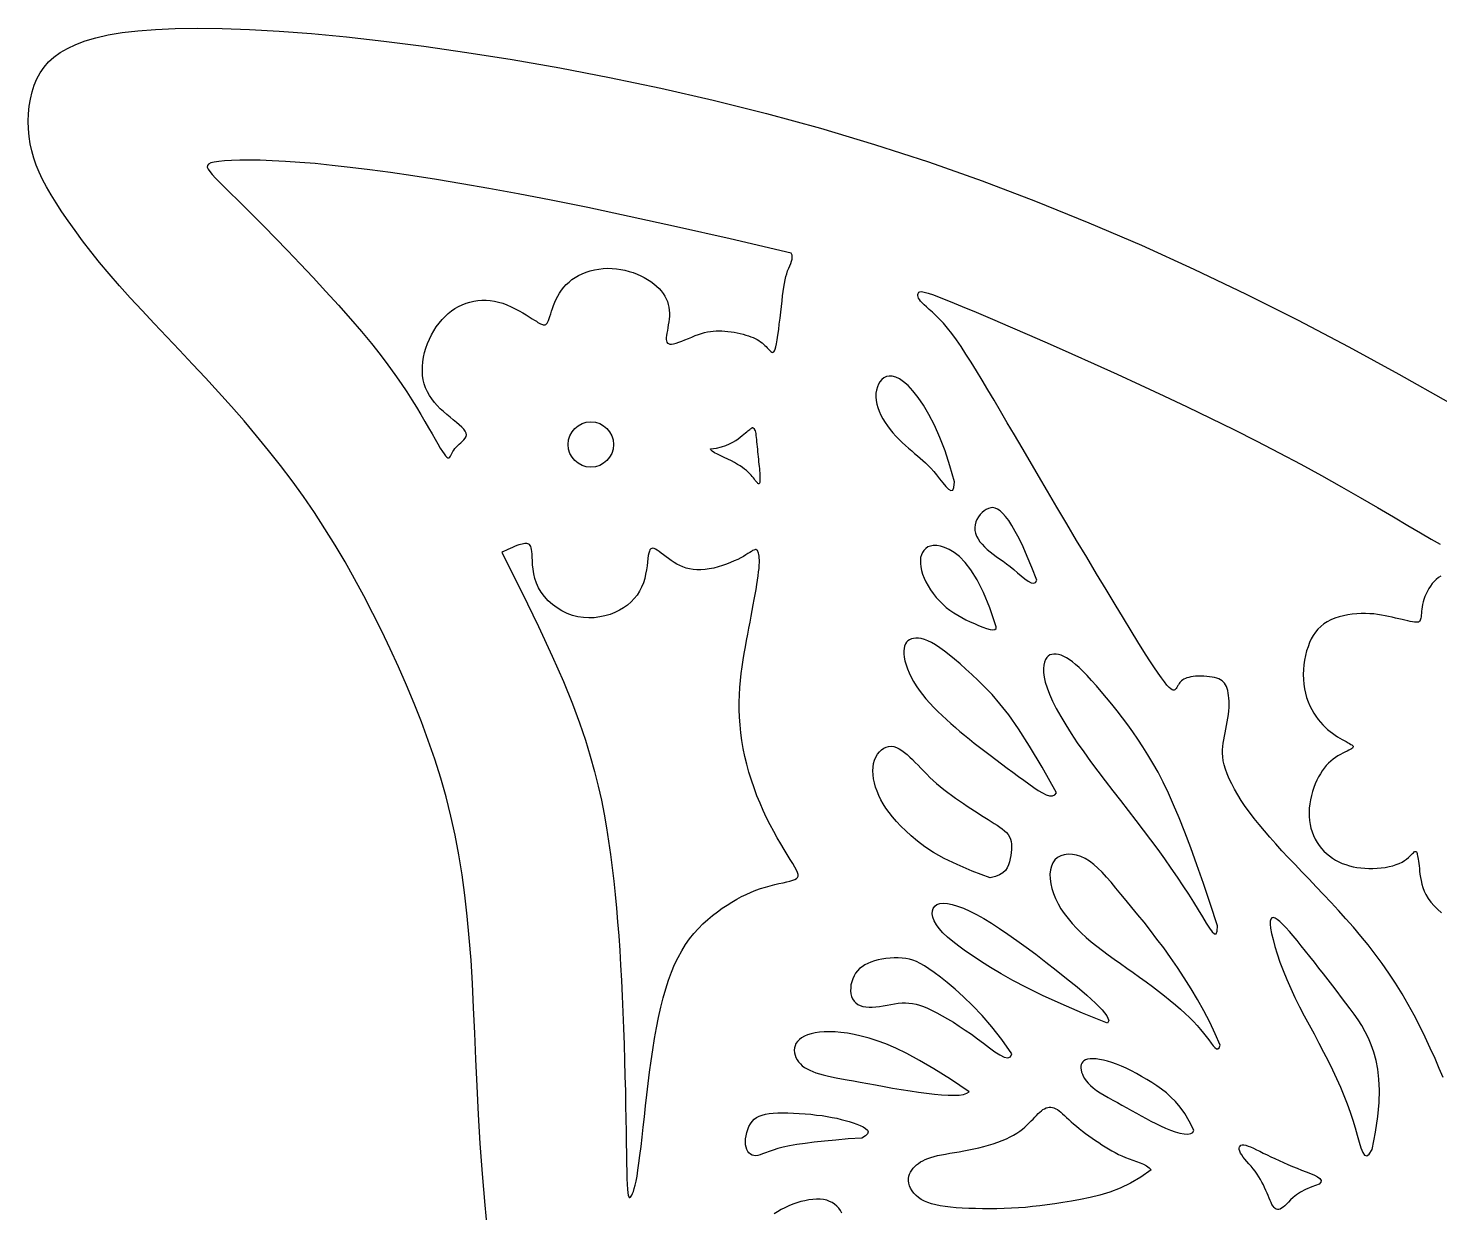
# Model space of a CAD drawing. Header units: millimetres. Extents: x 71 to 193, y 124 to 161.
# Drawn here: x 140.1 to 153.49, y 149.05 to 160.29 of the extents above; entities that cross this region are included whole.
import ezdxf

# ---------------------------------------------------------------- set-up
doc = ezdxf.new("R2010")
doc.units = ezdxf.units.MM

msp = doc.modelspace()

# ---------------------------------------------------------------- linework, layer by layer
at = {"color": 1}
for points in [[(144.466, 148.817), (144.436, 149.121), (144.411, 149.418), (144.39, 149.705), (144.374, 149.982), (144.36, 150.249), (144.349, 150.506), (144.338, 150.754), (144.328, 150.993), (144.316, 151.223), (144.303, 151.445), (144.287, 151.658), (144.268, 151.864), (144.245, 152.063), (144.219, 152.256), (144.188, 152.445), (144.153, 152.63), (144.112, 152.813), (144.067, 152.994), (144.016, 153.173), (143.96, 153.352), (143.898, 153.53), (143.833, 153.707), (143.764, 153.882), (143.691, 154.056), (143.615, 154.229), (143.537, 154.399), (143.456, 154.568), (143.373, 154.736), (143.287, 154.901), (143.199, 155.064), (143.108, 155.225), (143.014, 155.383), (142.917, 155.539), (142.817, 155.693), (142.713, 155.844), (142.606, 155.992), (142.496, 156.138), (142.383, 156.281), (142.267, 156.422), (142.15, 156.562), (142.03, 156.699), (141.908, 156.835), (141.785, 156.97), (141.661, 157.102), (141.538, 157.233), (141.416, 157.361), (141.297, 157.486), (141.182, 157.609), (141.071, 157.729), (140.967, 157.845), (140.87, 157.957), (140.779, 158.066), (140.695, 158.171), (140.618, 158.271), (140.547, 158.368), (140.482, 158.46), (140.422, 158.547), (140.368, 158.63), (140.32, 158.708), (140.277, 158.782), (140.239, 158.853), (140.206, 158.922), (140.178, 158.99), (140.154, 159.056), (140.135, 159.124), (140.12, 159.192), (140.11, 159.262), (140.104, 159.333), (140.102, 159.405), (140.105, 159.476), (140.112, 159.547), (140.123, 159.616), (140.139, 159.683), (140.16, 159.747), (140.185, 159.808), (140.215, 159.865), (140.252, 159.918), (140.295, 159.968), (140.346, 160.014), (140.406, 160.057), (140.474, 160.097), (140.553, 160.134), (140.642, 160.167), (140.744, 160.198), (140.86, 160.224), (140.992, 160.246), (141.141, 160.264), (141.309, 160.277), (141.497, 160.285), (141.708, 160.288), (141.942, 160.285), (142.2, 160.276), (142.483, 160.26), (142.789, 160.237), (143.121, 160.205), (143.477, 160.166), (143.857, 160.117), (144.263, 160.058), (144.694, 159.99), (145.146, 159.911), (145.617, 159.82), (146.103, 159.718), (146.601, 159.604), (147.107, 159.478), (147.618, 159.339), (148.131, 159.186), (148.642, 159.019), (149.152, 158.839), (149.659, 158.647), (150.163, 158.443), (150.664, 158.228), (151.162, 158.001), (151.656, 157.765), (152.145, 157.52), (152.63, 157.266), (153.107, 157.006), (153.576, 156.74)], [(147.342, 158.154), (146.762, 158.289), (146.253, 158.405), (145.804, 158.503), (145.41, 158.587), (145.062, 158.658), (144.752, 158.717), (144.472, 158.768), (144.216, 158.813), (143.976, 158.852), (143.75, 158.887), (143.539, 158.918), (143.342, 158.945), (143.157, 158.968), (142.985, 158.987), (142.826, 159.003), (142.678, 159.015), (142.542, 159.024), (142.417, 159.031), (142.304, 159.035), (142.201, 159.036), (142.111, 159.036), (142.032, 159.033), (141.965, 159.029), (141.91, 159.024), (141.867, 159.018), (141.835, 159.01), (141.813, 158.999), (141.802, 158.987), (141.8, 158.971), (141.808, 158.951), (141.824, 158.928), (141.848, 158.899), (141.879, 158.866), (141.918, 158.826), (141.965, 158.779), (142.021, 158.724), (142.087, 158.66), (142.161, 158.587), (142.246, 158.502), (142.342, 158.406), (142.448, 158.297), (142.563, 158.179), (142.682, 158.053), (142.805, 157.923), (142.927, 157.79), (143.046, 157.659), (143.159, 157.531), (143.264, 157.409), (143.358, 157.296), (143.441, 157.191), (143.515, 157.093), (143.581, 157.003), (143.64, 156.918), (143.693, 156.838), (143.741, 156.763), (143.785, 156.691), (143.826, 156.622), (143.865, 156.557), (143.9, 156.497), (143.933, 156.44), (143.962, 156.389), (143.989, 156.344), (144.012, 156.305), (144.032, 156.273), (144.049, 156.249), (144.062, 156.231), (144.074, 156.219), (144.083, 156.213), (144.09, 156.211), (144.097, 156.213), (144.102, 156.218), (144.107, 156.226), (144.113, 156.235), (144.119, 156.246), (144.125, 156.258), (144.132, 156.271), (144.141, 156.284), (144.151, 156.299), (144.162, 156.313), (144.175, 156.327), (144.19, 156.341), (144.206, 156.355), (144.222, 156.369), (144.236, 156.383), (144.248, 156.398), (144.256, 156.413), (144.26, 156.429), (144.258, 156.446), (144.249, 156.464), (144.235, 156.483), (144.215, 156.504), (144.191, 156.526), (144.164, 156.548), (144.135, 156.572), (144.104, 156.597), (144.073, 156.623), (144.042, 156.65), (144.012, 156.678), (143.983, 156.707), (143.956, 156.738), (143.931, 156.77), (143.909, 156.803), (143.889, 156.838), (143.872, 156.875), (143.86, 156.913), (143.85, 156.953), (143.844, 156.994), (143.842, 157.036), (143.843, 157.079), (143.846, 157.123), (143.853, 157.166), (143.863, 157.21), (143.876, 157.253), (143.891, 157.296), (143.908, 157.338), (143.928, 157.378), (143.95, 157.417), (143.974, 157.455), (144, 157.49), (144.028, 157.523), (144.057, 157.553), (144.087, 157.581), (144.118, 157.606), (144.151, 157.628), (144.185, 157.648), (144.22, 157.665), (144.256, 157.679), (144.293, 157.69), (144.33, 157.699), (144.368, 157.705), (144.407, 157.708), (144.446, 157.708), (144.485, 157.705), (144.525, 157.699), (144.565, 157.69), (144.604, 157.678), (144.644, 157.663), (144.684, 157.646), (144.722, 157.627), (144.759, 157.607), (144.794, 157.587), (144.826, 157.567), (144.856, 157.549), (144.882, 157.532), (144.904, 157.518), (144.923, 157.507), (144.938, 157.497), (144.951, 157.49), (144.962, 157.484), (144.972, 157.48), (144.98, 157.477), (144.987, 157.474), (144.994, 157.473), (145.001, 157.473), (145.007, 157.474), (145.013, 157.477), (145.02, 157.482), (145.026, 157.49), (145.032, 157.501), (145.039, 157.515), (145.045, 157.533), (145.052, 157.554), (145.06, 157.577), (145.068, 157.603), (145.077, 157.63), (145.087, 157.658), (145.099, 157.688), (145.112, 157.717), (145.127, 157.746), (145.144, 157.775), (145.163, 157.803), (145.184, 157.83), (145.207, 157.856), (145.233, 157.88), (145.261, 157.903), (145.291, 157.924), (145.324, 157.943), (145.359, 157.959), (145.397, 157.974), (145.435, 157.986), (145.476, 157.996), (145.517, 158.003), (145.558, 158.008), (145.6, 158.01), (145.641, 158.009), (145.683, 158.006), (145.724, 158), (145.764, 157.992), (145.803, 157.981), (145.841, 157.969), (145.878, 157.955), (145.913, 157.939), (145.947, 157.922), (145.979, 157.904), (146.009, 157.884), (146.038, 157.863), (146.063, 157.841), (146.087, 157.818), (146.108, 157.795), (146.127, 157.77), (146.142, 157.745), (146.155, 157.72), (146.166, 157.694), (146.174, 157.667), (146.18, 157.64), (146.183, 157.613), (146.185, 157.585), (146.185, 157.557), (146.183, 157.529), (146.179, 157.501), (146.175, 157.473), (146.17, 157.446), (146.166, 157.42), (146.162, 157.396), (146.158, 157.374), (146.156, 157.354), (146.156, 157.336), (146.158, 157.322), (146.162, 157.31), (146.168, 157.301), (146.178, 157.295), (146.19, 157.291), (146.206, 157.291), (146.225, 157.294), (146.248, 157.301), (146.274, 157.309), (146.303, 157.32), (146.333, 157.332), (146.365, 157.345), (146.397, 157.358), (146.429, 157.371), (146.46, 157.382), (146.49, 157.392), (146.519, 157.4), (146.547, 157.406), (146.574, 157.411), (146.601, 157.414), (146.628, 157.416), (146.655, 157.417), (146.683, 157.417), (146.712, 157.415), (146.741, 157.412), (146.77, 157.408), (146.8, 157.403), (146.829, 157.398), (146.857, 157.392), (146.884, 157.385), (146.91, 157.377), (146.935, 157.37), (146.958, 157.361), (146.979, 157.352), (146.999, 157.343), (147.018, 157.334), (147.035, 157.324), (147.051, 157.313), (147.065, 157.302), (147.079, 157.291), (147.091, 157.279), (147.103, 157.268), (147.113, 157.257), (147.123, 157.246), (147.132, 157.237), (147.141, 157.228), (147.149, 157.221), (147.156, 157.215), (147.163, 157.212), (147.17, 157.213), (147.176, 157.217), (147.183, 157.227), (147.189, 157.242), (147.195, 157.264), (147.202, 157.294), (147.208, 157.332), (147.215, 157.377), (147.222, 157.428), (147.228, 157.481), (147.235, 157.537), (147.241, 157.593), (147.248, 157.648), (147.254, 157.7), (147.259, 157.748), (147.265, 157.791), (147.271, 157.831), (147.277, 157.867), (147.283, 157.9), (147.29, 157.931), (147.298, 157.959), (147.307, 157.986), (147.317, 158.01), (147.327, 158.034), (147.336, 158.056), (147.344, 158.077), (147.349, 158.097), (147.351, 158.117), (147.349, 158.136), (147.342, 158.154)], [(153.526, 150.331), (153.489, 150.419), (153.449, 150.513), (153.404, 150.612), (153.356, 150.714), (153.305, 150.818), (153.251, 150.922), (153.195, 151.026), (153.136, 151.127), (153.074, 151.226), (153.011, 151.321), (152.946, 151.413), (152.88, 151.503), (152.813, 151.59), (152.744, 151.674), (152.674, 151.757), (152.604, 151.837), (152.534, 151.916), (152.463, 151.992), (152.392, 152.067), (152.322, 152.141), (152.254, 152.213), (152.186, 152.283), (152.121, 152.352), (152.057, 152.419), (151.996, 152.484), (151.938, 152.548), (151.882, 152.611), (151.83, 152.672), (151.78, 152.732), (151.733, 152.791), (151.689, 152.849), (151.649, 152.905), (151.611, 152.961), (151.577, 153.015), (151.547, 153.068), (151.52, 153.118), (151.496, 153.167), (151.476, 153.214), (151.46, 153.258), (151.448, 153.299), (151.44, 153.338), (151.435, 153.374), (151.433, 153.409), (151.433, 153.442), (151.436, 153.474), (151.44, 153.505), (151.445, 153.537), (151.452, 153.57), (151.458, 153.603), (151.465, 153.638), (151.471, 153.672), (151.478, 153.707), (151.483, 153.742), (151.488, 153.776), (151.492, 153.81), (151.495, 153.842), (151.496, 153.873), (151.496, 153.902), (151.494, 153.93), (151.491, 153.956), (151.487, 153.98), (151.482, 154.003), (151.476, 154.023), (151.469, 154.042), (151.461, 154.058), (151.451, 154.073), (151.44, 154.085), (151.428, 154.096), (151.414, 154.106), (151.397, 154.114), (151.379, 154.121), (151.358, 154.126), (151.335, 154.131), (151.31, 154.135), (151.284, 154.137), (151.256, 154.139), (151.229, 154.14), (151.202, 154.14), (151.177, 154.139), (151.153, 154.137), (151.132, 154.133), (151.113, 154.129), (151.095, 154.125), (151.08, 154.119), (151.067, 154.112), (151.055, 154.105), (151.045, 154.097), (151.036, 154.088), (151.028, 154.079), (151.021, 154.069), (151.015, 154.059), (151.009, 154.05), (151.004, 154.04), (150.998, 154.031), (150.993, 154.023), (150.988, 154.016), (150.981, 154.01), (150.974, 154.007), (150.966, 154.007), (150.955, 154.01), (150.942, 154.019), (150.926, 154.034), (150.906, 154.055), (150.882, 154.085), (150.854, 154.123), (150.821, 154.17), (150.782, 154.228), (150.738, 154.296), (150.687, 154.375), (150.63, 154.467), (150.566, 154.571), (150.494, 154.689), (150.414, 154.82), (150.329, 154.962), (150.238, 155.112), (150.145, 155.268), (150.049, 155.428), (149.955, 155.587), (149.861, 155.744), (149.772, 155.896), (149.687, 156.04), (149.607, 156.177), (149.531, 156.307), (149.459, 156.429), (149.391, 156.545), (149.327, 156.654), (149.266, 156.758), (149.207, 156.857), (149.152, 156.949), (149.099, 157.037), (149.048, 157.119), (148.999, 157.196), (148.953, 157.267), (148.908, 157.331), (148.865, 157.39), (148.825, 157.442), (148.785, 157.488), (148.748, 157.528), (148.713, 157.563), (148.681, 157.594), (148.651, 157.62), (148.625, 157.643), (148.602, 157.663), (148.583, 157.682), (148.568, 157.698), (148.557, 157.714), (148.55, 157.728), (148.545, 157.74), (148.543, 157.752), (148.543, 157.762), (148.545, 157.77), (148.549, 157.778), (148.553, 157.784), (148.562, 157.788), (148.577, 157.789), (148.602, 157.785), (148.639, 157.774), (148.69, 157.757), (148.76, 157.731), (148.85, 157.695), (148.963, 157.649), (149.097, 157.594), (149.25, 157.529), (149.419, 157.456), (149.603, 157.376), (149.798, 157.291), (150.003, 157.2), (150.215, 157.105), (150.432, 157.006), (150.652, 156.905), (150.875, 156.801), (151.098, 156.695), (151.32, 156.588), (151.54, 156.48), (151.757, 156.37), (151.969, 156.26), (152.175, 156.151), (152.372, 156.043), (152.561, 155.937), (152.738, 155.836), (152.904, 155.74), (153.055, 155.652), (153.192, 155.571), (153.311, 155.501), (153.413, 155.441), (153.498, 155.391)], [(148.889, 155.983), (148.847, 156.137), (148.801, 156.278), (148.752, 156.406), (148.7, 156.521), (148.647, 156.622), (148.595, 156.71), (148.544, 156.785), (148.495, 156.847), (148.449, 156.897), (148.407, 156.934), (148.368, 156.961), (148.332, 156.978), (148.3, 156.987), (148.27, 156.988), (148.244, 156.982), (148.221, 156.97), (148.2, 156.954), (148.183, 156.934), (148.169, 156.911), (148.158, 156.884), (148.15, 156.855), (148.145, 156.824), (148.144, 156.791), (148.147, 156.757), (148.153, 156.722), (148.163, 156.688), (148.175, 156.653), (148.191, 156.618), (148.21, 156.583), (148.231, 156.548), (148.254, 156.514), (148.279, 156.481), (148.306, 156.449), (148.335, 156.418), (148.364, 156.387), (148.394, 156.358), (148.425, 156.33), (148.455, 156.304), (148.484, 156.278), (148.512, 156.254), (148.539, 156.232), (148.565, 156.21), (148.591, 156.187), (148.616, 156.165), (148.641, 156.14), (148.666, 156.113), (148.693, 156.083), (148.72, 156.049), (148.749, 156.012), (148.779, 155.974), (148.807, 155.94), (148.833, 155.914), (148.856, 155.902), (148.874, 155.906), (148.885, 155.931), (148.889, 155.983)], [(146.575, 156.298), (146.631, 156.305), (146.68, 156.315), (146.722, 156.329), (146.757, 156.344), (146.788, 156.36), (146.814, 156.377), (146.837, 156.393), (146.857, 156.409), (146.875, 156.424), (146.892, 156.437), (146.906, 156.448), (146.919, 156.459), (146.93, 156.468), (146.94, 156.475), (146.948, 156.482), (146.955, 156.487), (146.96, 156.491), (146.964, 156.494), (146.967, 156.496), (146.969, 156.497), (146.971, 156.498), (146.972, 156.498), (146.974, 156.498), (146.976, 156.497), (146.978, 156.496), (146.981, 156.495), (146.984, 156.492), (146.988, 156.489), (146.991, 156.484), (146.994, 156.477), (146.998, 156.468), (147.001, 156.456), (147.004, 156.442), (147.006, 156.425), (147.009, 156.406), (147.011, 156.386), (147.013, 156.364), (147.016, 156.341), (147.018, 156.317), (147.02, 156.293), (147.022, 156.269), (147.025, 156.245), (147.028, 156.221), (147.03, 156.198), (147.032, 156.175), (147.035, 156.152), (147.037, 156.131), (147.039, 156.11), (147.04, 156.089), (147.042, 156.07), (147.043, 156.052), (147.043, 156.036), (147.044, 156.021), (147.044, 156.007), (147.043, 155.995), (147.043, 155.985), (147.042, 155.977), (147.04, 155.971), (147.038, 155.966), (147.036, 155.964), (147.033, 155.964), (147.029, 155.965), (147.025, 155.968), (147.02, 155.973), (147.014, 155.98), (147.008, 155.988), (147, 155.998), (146.992, 156.009), (146.983, 156.021), (146.972, 156.034), (146.96, 156.047), (146.947, 156.061), (146.932, 156.075), (146.916, 156.09), (146.898, 156.105), (146.878, 156.12), (146.856, 156.135), (146.831, 156.15), (146.804, 156.166), (146.773, 156.182), (146.74, 156.198), (146.706, 156.214), (146.672, 156.23), (146.641, 156.245), (146.614, 156.26), (146.592, 156.274), (146.579, 156.287), (146.575, 156.298)], [(149.67, 155.051), (149.624, 155.17), (149.581, 155.275), (149.54, 155.366), (149.502, 155.445), (149.467, 155.513), (149.434, 155.569), (149.404, 155.616), (149.375, 155.655), (149.348, 155.685), (149.323, 155.708), (149.299, 155.724), (149.276, 155.734), (149.255, 155.739), (149.234, 155.738), (149.213, 155.732), (149.192, 155.722), (149.172, 155.709), (149.152, 155.692), (149.134, 155.673), (149.117, 155.651), (149.103, 155.628), (149.092, 155.603), (149.085, 155.577), (149.082, 155.55), (149.083, 155.523), (149.09, 155.496), (149.1, 155.469), (149.114, 155.442), (149.131, 155.416), (149.152, 155.391), (149.175, 155.366), (149.2, 155.342), (149.227, 155.319), (149.256, 155.297), (149.286, 155.275), (149.318, 155.253), (149.351, 155.23), (149.384, 155.206), (149.419, 155.18), (149.454, 155.152), (149.489, 155.122), (149.524, 155.092), (149.558, 155.064), (149.589, 155.042), (149.617, 155.027), (149.64, 155.021), (149.658, 155.029), (149.67, 155.051)], [(144.597, 155.314), (144.786, 154.936), (144.944, 154.61), (145.073, 154.33), (145.179, 154.088), (145.265, 153.879), (145.333, 153.696), (145.389, 153.532), (145.435, 153.381), (145.475, 153.237), (145.51, 153.097), (145.54, 152.962), (145.566, 152.83), (145.589, 152.701), (145.609, 152.574), (145.627, 152.448), (145.643, 152.322), (145.657, 152.196), (145.671, 152.068), (145.683, 151.939), (145.694, 151.808), (145.704, 151.675), (145.714, 151.538), (145.722, 151.398), (145.73, 151.253), (145.737, 151.104), (145.744, 150.952), (145.75, 150.799), (145.755, 150.645), (145.76, 150.494), (145.764, 150.346), (145.768, 150.203), (145.77, 150.067), (145.773, 149.939), (145.774, 149.82), (145.776, 149.71), (145.777, 149.61), (145.778, 149.52), (145.78, 149.441), (145.782, 149.373), (145.784, 149.317), (145.787, 149.272), (145.79, 149.239), (145.794, 149.215), (145.799, 149.201), (145.804, 149.193), (145.809, 149.192), (145.815, 149.197), (145.822, 149.205), (145.829, 149.217), (145.836, 149.232), (145.844, 149.252), (145.852, 149.278), (145.86, 149.31), (145.869, 149.349), (145.878, 149.397), (145.887, 149.453), (145.896, 149.519), (145.906, 149.593), (145.916, 149.676), (145.926, 149.765), (145.937, 149.86), (145.948, 149.959), (145.959, 150.062), (145.972, 150.167), (145.985, 150.274), (145.998, 150.382), (146.013, 150.489), (146.028, 150.596), (146.045, 150.701), (146.063, 150.803), (146.083, 150.902), (146.104, 150.998), (146.126, 151.088), (146.151, 151.174), (146.177, 151.255), (146.205, 151.332), (146.235, 151.404), (146.267, 151.471), (146.302, 151.535), (146.338, 151.594), (146.377, 151.649), (146.418, 151.7), (146.46, 151.747), (146.504, 151.791), (146.549, 151.831), (146.595, 151.869), (146.641, 151.905), (146.687, 151.938), (146.733, 151.968), (146.779, 151.997), (146.824, 152.024), (146.87, 152.048), (146.915, 152.07), (146.961, 152.091), (147.006, 152.109), (147.051, 152.125), (147.096, 152.139), (147.141, 152.151), (147.184, 152.162), (147.225, 152.172), (147.263, 152.18), (147.298, 152.188), (147.329, 152.196), (147.355, 152.203), (147.376, 152.211), (147.391, 152.22), (147.402, 152.23), (147.406, 152.242), (147.406, 152.258), (147.401, 152.277), (147.391, 152.3), (147.375, 152.329), (147.356, 152.363), (147.332, 152.402), (147.304, 152.447), (147.274, 152.496), (147.242, 152.549), (147.209, 152.606), (147.175, 152.666), (147.141, 152.73), (147.108, 152.796), (147.076, 152.864), (147.045, 152.934), (147.016, 153.006), (146.989, 153.08), (146.963, 153.154), (146.94, 153.229), (146.919, 153.304), (146.902, 153.379), (146.886, 153.455), (146.874, 153.529), (146.864, 153.604), (146.856, 153.678), (146.851, 153.75), (146.848, 153.823), (146.848, 153.893), (146.85, 153.963), (146.854, 154.032), (146.86, 154.099), (146.867, 154.165), (146.875, 154.23), (146.885, 154.294), (146.895, 154.356), (146.906, 154.418), (146.917, 154.479), (146.928, 154.538), (146.939, 154.596), (146.95, 154.653), (146.961, 154.709), (146.971, 154.763), (146.981, 154.816), (146.991, 154.867), (147, 154.916), (147.008, 154.964), (147.015, 155.009), (147.022, 155.052), (147.028, 155.092), (147.032, 155.129), (147.036, 155.162), (147.038, 155.193), (147.039, 155.219), (147.039, 155.242), (147.038, 155.262), (147.036, 155.279), (147.034, 155.294), (147.031, 155.306), (147.028, 155.316), (147.025, 155.324), (147.021, 155.331), (147.017, 155.336), (147.013, 155.34), (147.008, 155.342), (147.002, 155.342), (146.995, 155.34), (146.986, 155.337), (146.975, 155.331), (146.963, 155.323), (146.947, 155.314), (146.93, 155.303), (146.91, 155.29), (146.887, 155.277), (146.862, 155.263), (146.833, 155.248), (146.801, 155.233), (146.766, 155.218), (146.728, 155.203), (146.688, 155.19), (146.647, 155.177), (146.606, 155.166), (146.564, 155.158), (146.523, 155.151), (146.484, 155.148), (146.446, 155.148), (146.41, 155.151), (146.377, 155.157), (146.344, 155.165), (146.314, 155.176), (146.284, 155.189), (146.256, 155.203), (146.229, 155.219), (146.202, 155.237), (146.177, 155.255), (146.153, 155.273), (146.13, 155.29), (146.108, 155.307), (146.089, 155.322), (146.07, 155.335), (146.054, 155.345), (146.04, 155.351), (146.028, 155.354), (146.018, 155.353), (146.009, 155.349), (146.001, 155.34), (145.995, 155.326), (145.99, 155.308), (145.985, 155.284), (145.981, 155.256), (145.977, 155.223), (145.973, 155.187), (145.967, 155.148), (145.96, 155.108), (145.951, 155.066), (145.938, 155.025), (145.922, 154.985), (145.903, 154.947), (145.88, 154.91), (145.852, 154.876), (145.822, 154.844), (145.788, 154.815), (145.751, 154.789), (145.711, 154.765), (145.668, 154.744), (145.622, 154.726), (145.574, 154.712), (145.524, 154.702), (145.473, 154.695), (145.421, 154.693), (145.369, 154.696), (145.317, 154.704), (145.265, 154.717), (145.215, 154.736), (145.166, 154.76), (145.119, 154.788), (145.076, 154.82), (145.036, 154.856), (145, 154.895), (144.969, 154.936), (144.943, 154.978), (144.924, 155.022), (144.909, 155.067), (144.899, 155.111), (144.892, 155.154), (144.888, 155.195), (144.886, 155.233), (144.884, 155.268), (144.883, 155.298), (144.881, 155.323), (144.878, 155.343), (144.874, 155.359), (144.87, 155.372), (144.864, 155.381), (144.858, 155.388), (144.851, 155.393), (144.843, 155.396), (144.834, 155.398), (144.824, 155.399), (144.813, 155.398), (144.801, 155.397), (144.788, 155.394), (144.772, 155.39), (144.756, 155.385), (144.737, 155.379), (144.717, 155.371), (144.696, 155.362), (144.674, 155.352), (144.653, 155.343), (144.634, 155.334), (144.618, 155.326), (144.605, 155.319), (144.597, 155.314)], [(149.286, 154.609), (149.225, 154.788), (149.164, 154.935), (149.104, 155.054), (149.046, 155.148), (148.99, 155.22), (148.936, 155.274), (148.886, 155.313), (148.839, 155.341), (148.796, 155.361), (148.756, 155.374), (148.721, 155.38), (148.689, 155.38), (148.662, 155.375), (148.637, 155.366), (148.617, 155.352), (148.6, 155.334), (148.586, 155.314), (148.576, 155.291), (148.569, 155.265), (148.566, 155.238), (148.566, 155.208), (148.57, 155.176), (148.577, 155.142), (148.588, 155.107), (148.602, 155.071), (148.619, 155.034), (148.64, 154.997), (148.663, 154.96), (148.689, 154.923), (148.717, 154.888), (148.747, 154.854), (148.779, 154.822), (148.812, 154.793), (148.847, 154.766), (148.883, 154.741), (148.921, 154.718), (148.959, 154.696), (148.999, 154.676), (149.038, 154.657), (149.079, 154.639), (149.119, 154.621), (149.158, 154.606), (149.195, 154.593), (149.227, 154.584), (149.254, 154.58), (149.273, 154.582), (149.285, 154.591), (149.286, 154.609)], [(153.505, 155.09), (153.482, 155.075), (153.461, 155.058), (153.44, 155.039), (153.422, 155.018), (153.405, 154.995), (153.389, 154.971), (153.376, 154.946), (153.364, 154.921), (153.353, 154.895), (153.344, 154.869), (153.337, 154.844), (153.331, 154.82), (153.327, 154.797), (153.324, 154.776), (153.321, 154.756), (153.319, 154.737), (153.318, 154.72), (153.316, 154.704), (153.314, 154.691), (153.312, 154.68), (153.309, 154.671), (153.305, 154.663), (153.299, 154.658), (153.292, 154.654), (153.282, 154.652), (153.269, 154.652), (153.254, 154.653), (153.236, 154.656), (153.214, 154.66), (153.19, 154.665), (153.164, 154.671), (153.136, 154.677), (153.106, 154.684), (153.075, 154.691), (153.042, 154.699), (153.009, 154.706), (152.975, 154.713), (152.94, 154.72), (152.904, 154.725), (152.867, 154.73), (152.829, 154.733), (152.789, 154.735), (152.749, 154.735), (152.707, 154.733), (152.664, 154.729), (152.621, 154.722), (152.579, 154.714), (152.538, 154.703), (152.498, 154.69), (152.46, 154.674), (152.425, 154.656), (152.393, 154.636), (152.364, 154.612), (152.337, 154.587), (152.314, 154.558), (152.293, 154.527), (152.275, 154.494), (152.258, 154.458), (152.244, 154.42), (152.231, 154.38), (152.22, 154.337), (152.211, 154.293), (152.205, 154.248), (152.201, 154.202), (152.199, 154.156), (152.2, 154.11), (152.204, 154.065), (152.21, 154.021), (152.22, 153.979), (152.231, 153.938), (152.245, 153.898), (152.261, 153.86), (152.279, 153.824), (152.298, 153.79), (152.318, 153.759), (152.339, 153.73), (152.361, 153.703), (152.383, 153.678), (152.407, 153.655), (152.43, 153.634), (152.454, 153.615), (152.477, 153.598), (152.501, 153.581), (152.524, 153.566), (152.546, 153.553), (152.568, 153.54), (152.588, 153.529), (152.607, 153.519), (152.624, 153.509), (152.638, 153.501), (152.651, 153.493), (152.66, 153.487), (152.667, 153.481), (152.671, 153.475), (152.672, 153.469), (152.67, 153.464), (152.665, 153.458), (152.657, 153.452), (152.645, 153.445), (152.631, 153.438), (152.614, 153.429), (152.594, 153.42), (152.573, 153.409), (152.551, 153.397), (152.528, 153.384), (152.505, 153.369), (152.482, 153.352), (152.459, 153.334), (152.438, 153.314), (152.417, 153.292), (152.398, 153.268), (152.379, 153.242), (152.361, 153.214), (152.344, 153.184), (152.328, 153.152), (152.313, 153.118), (152.299, 153.083), (152.287, 153.046), (152.276, 153.007), (152.267, 152.968), (152.26, 152.929), (152.256, 152.889), (152.254, 152.849), (152.255, 152.81), (152.258, 152.772), (152.264, 152.734), (152.272, 152.697), (152.283, 152.662), (152.297, 152.627), (152.312, 152.595), (152.33, 152.563), (152.35, 152.534), (152.371, 152.506), (152.395, 152.48), (152.42, 152.456), (152.447, 152.434), (152.476, 152.414), (152.506, 152.395), (152.537, 152.379), (152.569, 152.364), (152.602, 152.352), (152.637, 152.341), (152.672, 152.332), (152.708, 152.325), (152.745, 152.32), (152.783, 152.317), (152.821, 152.315), (152.86, 152.315), (152.9, 152.317), (152.938, 152.321), (152.976, 152.326), (153.013, 152.333), (153.048, 152.342), (153.08, 152.352), (153.109, 152.363), (153.136, 152.376), (153.159, 152.39), (153.179, 152.405), (153.196, 152.419), (153.211, 152.432), (153.224, 152.445), (153.235, 152.456), (153.244, 152.465), (153.252, 152.472), (153.258, 152.475), (153.263, 152.477), (153.268, 152.476), (153.272, 152.472), (153.275, 152.467), (153.278, 152.458), (153.28, 152.448), (153.283, 152.435), (153.285, 152.42), (153.288, 152.403), (153.291, 152.384), (153.294, 152.363), (153.297, 152.34), (153.3, 152.315), (153.303, 152.289), (153.306, 152.261), (153.31, 152.231), (153.316, 152.2), (153.323, 152.168), (153.333, 152.135), (153.346, 152.101), (153.363, 152.067), (153.384, 152.032), (153.41, 151.997), (153.44, 151.962), (153.473, 151.928), (153.509, 151.895)], [(149.857, 153.033), (149.721, 153.276), (149.602, 153.477), (149.497, 153.641), (149.404, 153.773), (149.321, 153.879), (149.247, 153.965), (149.179, 154.036), (149.116, 154.098), (149.055, 154.155), (148.998, 154.208), (148.943, 154.257), (148.891, 154.302), (148.841, 154.342), (148.795, 154.378), (148.751, 154.409), (148.71, 154.436), (148.672, 154.458), (148.637, 154.475), (148.605, 154.487), (148.575, 154.496), (148.548, 154.5), (148.523, 154.501), (148.501, 154.499), (148.481, 154.494), (148.463, 154.486), (148.448, 154.476), (148.435, 154.462), (148.424, 154.446), (148.416, 154.426), (148.411, 154.404), (148.409, 154.379), (148.409, 154.351), (148.413, 154.319), (148.42, 154.285), (148.43, 154.249), (148.443, 154.211), (148.459, 154.171), (148.478, 154.131), (148.5, 154.089), (148.526, 154.048), (148.554, 154.006), (148.585, 153.965), (148.619, 153.924), (148.655, 153.884), (148.693, 153.844), (148.732, 153.805), (148.772, 153.766), (148.813, 153.728), (148.855, 153.69), (148.898, 153.653), (148.941, 153.616), (148.986, 153.58), (149.031, 153.543), (149.078, 153.505), (149.127, 153.468), (149.177, 153.429), (149.229, 153.389), (149.282, 153.349), (149.335, 153.308), (149.389, 153.268), (149.443, 153.228), (149.496, 153.189), (149.547, 153.152), (149.596, 153.117), (149.642, 153.085), (149.685, 153.056), (149.725, 153.032), (149.761, 153.015), (149.792, 153.005), (149.819, 153.004), (149.841, 153.013), (149.857, 153.033)], [(151.384, 151.772), (151.316, 151.982), (151.251, 152.174), (151.19, 152.351), (151.131, 152.512), (151.075, 152.66), (151.021, 152.795), (150.969, 152.918), (150.919, 153.031), (150.869, 153.133), (150.821, 153.228), (150.773, 153.314), (150.725, 153.395), (150.678, 153.47), (150.63, 153.542), (150.582, 153.611), (150.533, 153.678), (150.483, 153.745), (150.432, 153.81), (150.382, 153.874), (150.332, 153.936), (150.283, 153.994), (150.236, 154.049), (150.19, 154.1), (150.148, 154.146), (150.109, 154.186), (150.073, 154.221), (150.039, 154.251), (150.008, 154.276), (149.979, 154.297), (149.952, 154.314), (149.926, 154.328), (149.901, 154.338), (149.878, 154.345), (149.855, 154.349), (149.834, 154.35), (149.814, 154.347), (149.796, 154.341), (149.78, 154.33), (149.766, 154.316), (149.754, 154.297), (149.744, 154.274), (149.737, 154.246), (149.734, 154.213), (149.735, 154.175), (149.74, 154.131), (149.751, 154.083), (149.768, 154.029), (149.791, 153.969), (149.82, 153.904), (149.856, 153.833), (149.898, 153.758), (149.946, 153.678), (149.998, 153.595), (150.055, 153.509), (150.116, 153.421), (150.181, 153.331), (150.249, 153.239), (150.319, 153.147), (150.391, 153.053), (150.464, 152.96), (150.537, 152.866), (150.609, 152.772), (150.681, 152.68), (150.75, 152.587), (150.818, 152.496), (150.882, 152.407), (150.944, 152.319), (151.002, 152.234), (151.057, 152.151), (151.109, 152.072), (151.157, 151.996), (151.201, 151.924), (151.242, 151.856), (151.277, 151.797), (151.309, 151.748), (151.335, 151.713), (151.356, 151.694), (151.371, 151.696), (151.381, 151.721), (151.384, 151.772)], [(149.227, 152.226), (149.057, 152.29), (148.914, 152.352), (148.793, 152.411), (148.692, 152.468), (148.608, 152.522), (148.538, 152.574), (148.479, 152.624), (148.427, 152.672), (148.381, 152.718), (148.34, 152.762), (148.302, 152.805), (148.269, 152.847), (148.24, 152.888), (148.214, 152.928), (148.191, 152.968), (148.172, 153.008), (148.155, 153.049), (148.141, 153.088), (148.13, 153.128), (148.122, 153.167), (148.117, 153.205), (148.116, 153.242), (148.118, 153.277), (148.123, 153.311), (148.132, 153.343), (148.145, 153.372), (148.16, 153.399), (148.177, 153.422), (148.197, 153.441), (148.219, 153.457), (148.241, 153.468), (148.265, 153.474), (148.289, 153.475), (148.314, 153.472), (148.339, 153.463), (148.365, 153.451), (148.39, 153.436), (148.416, 153.417), (148.442, 153.396), (148.467, 153.373), (148.493, 153.348), (148.518, 153.322), (148.544, 153.295), (148.57, 153.267), (148.598, 153.238), (148.626, 153.209), (148.656, 153.179), (148.687, 153.15), (148.72, 153.121), (148.754, 153.093), (148.79, 153.065), (148.826, 153.037), (148.863, 153.01), (148.9, 152.984), (148.938, 152.958), (148.974, 152.933), (149.01, 152.908), (149.046, 152.885), (149.08, 152.862), (149.114, 152.84), (149.146, 152.819), (149.178, 152.798), (149.209, 152.779), (149.239, 152.76), (149.267, 152.742), (149.294, 152.725), (149.32, 152.708), (149.343, 152.691), (149.365, 152.674), (149.383, 152.656), (149.399, 152.637), (149.412, 152.616), (149.421, 152.595), (149.427, 152.571), (149.43, 152.546), (149.431, 152.521), (149.43, 152.494), (149.427, 152.466), (149.423, 152.438), (149.417, 152.409), (149.411, 152.38), (149.402, 152.351), (149.39, 152.323), (149.373, 152.297), (149.35, 152.274), (149.318, 152.254), (149.278, 152.238), (149.227, 152.226)], [(151.409, 150.638), (151.363, 150.747), (151.311, 150.856), (151.255, 150.964), (151.196, 151.071), (151.134, 151.175), (151.07, 151.277), (151.005, 151.376), (150.94, 151.47), (150.875, 151.561), (150.811, 151.646), (150.749, 151.728), (150.688, 151.805), (150.63, 151.877), (150.573, 151.946), (150.519, 152.011), (150.468, 152.073), (150.42, 152.13), (150.375, 152.184), (150.332, 152.234), (150.291, 152.279), (150.251, 152.319), (150.211, 152.354), (150.172, 152.385), (150.131, 152.409), (150.09, 152.428), (150.049, 152.441), (150.008, 152.448), (149.969, 152.45), (149.932, 152.445), (149.898, 152.435), (149.868, 152.419), (149.843, 152.398), (149.823, 152.37), (149.809, 152.338), (149.8, 152.301), (149.796, 152.26), (149.797, 152.217), (149.803, 152.171), (149.814, 152.124), (149.829, 152.077), (149.849, 152.029), (149.873, 151.981), (149.9, 151.934), (149.932, 151.887), (149.967, 151.84), (150.005, 151.794), (150.046, 151.749), (150.091, 151.705), (150.138, 151.662), (150.187, 151.62), (150.239, 151.579), (150.293, 151.537), (150.349, 151.496), (150.406, 151.455), (150.465, 151.413), (150.524, 151.371), (150.585, 151.328), (150.646, 151.284), (150.707, 151.24), (150.767, 151.195), (150.825, 151.151), (150.882, 151.107), (150.936, 151.063), (150.987, 151.021), (151.035, 150.979), (151.079, 150.939), (151.119, 150.9), (151.157, 150.862), (151.192, 150.825), (151.223, 150.789), (151.252, 150.754), (151.278, 150.72), (151.302, 150.688), (151.324, 150.659), (151.343, 150.634), (151.36, 150.616), (151.375, 150.605), (151.388, 150.604), (151.4, 150.615), (151.409, 150.638)], [(150.34, 150.848), (150.105, 150.943), (149.901, 151.031), (149.726, 151.111), (149.574, 151.185), (149.444, 151.253), (149.332, 151.316), (149.233, 151.375), (149.146, 151.43), (149.066, 151.482), (148.994, 151.531), (148.93, 151.578), (148.873, 151.623), (148.823, 151.665), (148.78, 151.706), (148.745, 151.745), (148.718, 151.782), (148.698, 151.818), (148.685, 151.852), (148.679, 151.884), (148.68, 151.913), (148.688, 151.937), (148.702, 151.958), (148.723, 151.973), (148.751, 151.982), (148.784, 151.986), (148.823, 151.983), (148.868, 151.974), (148.918, 151.959), (148.974, 151.938), (149.034, 151.911), (149.098, 151.878), (149.167, 151.84), (149.24, 151.796), (149.317, 151.747), (149.397, 151.692), (149.481, 151.633), (149.569, 151.569), (149.661, 151.501), (149.756, 151.428), (149.854, 151.352), (149.954, 151.272), (150.053, 151.191), (150.146, 151.113), (150.227, 151.039), (150.292, 150.973), (150.335, 150.917), (150.353, 150.874), (150.34, 150.848)], [(152.851, 149.649), (152.884, 149.815), (152.906, 149.963), (152.918, 150.095), (152.921, 150.212), (152.917, 150.317), (152.906, 150.41), (152.889, 150.495), (152.868, 150.571), (152.844, 150.641), (152.817, 150.706), (152.787, 150.767), (152.754, 150.824), (152.719, 150.879), (152.682, 150.932), (152.644, 150.985), (152.604, 151.038), (152.563, 151.092), (152.521, 151.147), (152.478, 151.203), (152.434, 151.259), (152.391, 151.315), (152.347, 151.37), (152.304, 151.425), (152.262, 151.479), (152.22, 151.532), (152.179, 151.583), (152.14, 151.632), (152.103, 151.677), (152.067, 151.718), (152.034, 151.755), (152.003, 151.787), (151.976, 151.813), (151.951, 151.832), (151.931, 151.844), (151.913, 151.849), (151.9, 151.847), (151.891, 151.836), (151.886, 151.816), (151.885, 151.787), (151.889, 151.748), (151.898, 151.699), (151.912, 151.641), (151.93, 151.576), (151.952, 151.504), (151.978, 151.427), (152.009, 151.346), (152.042, 151.262), (152.08, 151.177), (152.12, 151.09), (152.163, 151.004), (152.208, 150.917), (152.254, 150.831), (152.301, 150.745), (152.347, 150.659), (152.392, 150.573), (152.435, 150.489), (152.476, 150.405), (152.515, 150.322), (152.551, 150.24), (152.584, 150.16), (152.615, 150.081), (152.643, 150.003), (152.668, 149.928), (152.691, 149.855), (152.71, 149.784), (152.728, 149.72), (152.746, 149.664), (152.763, 149.621), (152.781, 149.595), (152.801, 149.589), (152.824, 149.606), (152.851, 149.649)], [(149.435, 150.557), (149.34, 150.692), (149.245, 150.813), (149.152, 150.921), (149.062, 151.016), (148.976, 151.099), (148.896, 151.171), (148.822, 151.232), (148.756, 151.285), (148.698, 151.328), (148.648, 151.364), (148.604, 151.392), (148.565, 151.415), (148.529, 151.432), (148.496, 151.445), (148.463, 151.454), (148.429, 151.46), (148.393, 151.464), (148.356, 151.466), (148.317, 151.466), (148.279, 151.464), (148.24, 151.461), (148.202, 151.455), (148.165, 151.448), (148.13, 151.439), (148.097, 151.428), (148.067, 151.415), (148.039, 151.4), (148.013, 151.383), (147.99, 151.365), (147.97, 151.344), (147.952, 151.321), (147.937, 151.296), (147.925, 151.269), (147.915, 151.241), (147.908, 151.211), (147.905, 151.182), (147.904, 151.153), (147.907, 151.126), (147.914, 151.1), (147.923, 151.077), (147.937, 151.057), (147.953, 151.04), (147.973, 151.026), (147.996, 151.015), (148.021, 151.007), (148.049, 151.002), (148.079, 150.999), (148.11, 151), (148.144, 151.002), (148.178, 151.007), (148.214, 151.013), (148.25, 151.019), (148.286, 151.026), (148.322, 151.032), (148.357, 151.037), (148.392, 151.04), (148.426, 151.041), (148.458, 151.039), (148.491, 151.035), (148.525, 151.028), (148.559, 151.018), (148.596, 151.005), (148.635, 150.989), (148.677, 150.969), (148.723, 150.945), (148.773, 150.918), (148.825, 150.889), (148.879, 150.856), (148.935, 150.82), (148.992, 150.782), (149.05, 150.742), (149.108, 150.7), (149.165, 150.657), (149.221, 150.615), (149.273, 150.577), (149.321, 150.546), (149.362, 150.526), (149.396, 150.519), (149.421, 150.528), (149.435, 150.557)], [(149.029, 150.197), (148.851, 150.316), (148.694, 150.415), (148.557, 150.495), (148.438, 150.56), (148.333, 150.611), (148.239, 150.65), (148.156, 150.681), (148.079, 150.705), (148.006, 150.725), (147.938, 150.74), (147.874, 150.752), (147.813, 150.76), (147.757, 150.765), (147.704, 150.766), (147.655, 150.765), (147.61, 150.761), (147.568, 150.755), (147.531, 150.747), (147.497, 150.736), (147.466, 150.723), (147.44, 150.709), (147.418, 150.693), (147.4, 150.675), (147.386, 150.655), (147.377, 150.634), (147.371, 150.613), (147.37, 150.59), (147.372, 150.567), (147.377, 150.544), (147.386, 150.522), (147.397, 150.5), (147.411, 150.48), (147.428, 150.461), (147.446, 150.444), (147.467, 150.428), (147.491, 150.414), (147.517, 150.401), (147.545, 150.388), (147.575, 150.377), (147.608, 150.366), (147.643, 150.357), (147.681, 150.347), (147.723, 150.338), (147.768, 150.329), (147.817, 150.32), (147.871, 150.31), (147.931, 150.299), (147.996, 150.287), (148.067, 150.275), (148.142, 150.261), (148.222, 150.247), (148.303, 150.232), (148.385, 150.218), (148.468, 150.205), (148.548, 150.193), (148.625, 150.182), (148.699, 150.174), (148.767, 150.167), (148.83, 150.163), (148.886, 150.163), (148.934, 150.165), (148.975, 150.172), (149.007, 150.182), (149.029, 150.197)], [(151.16, 149.831), (151.117, 149.917), (151.074, 149.989), (151.031, 150.05), (150.988, 150.103), (150.944, 150.147), (150.9, 150.186), (150.855, 150.22), (150.809, 150.252), (150.762, 150.284), (150.714, 150.314), (150.665, 150.343), (150.616, 150.371), (150.568, 150.396), (150.52, 150.42), (150.473, 150.441), (150.427, 150.46), (150.384, 150.475), (150.342, 150.488), (150.303, 150.497), (150.266, 150.504), (150.233, 150.508), (150.203, 150.51), (150.176, 150.509), (150.153, 150.505), (150.134, 150.499), (150.118, 150.491), (150.106, 150.48), (150.098, 150.468), (150.093, 150.454), (150.09, 150.439), (150.09, 150.422), (150.092, 150.404), (150.096, 150.384), (150.103, 150.364), (150.112, 150.344), (150.124, 150.322), (150.139, 150.3), (150.158, 150.278), (150.18, 150.256), (150.207, 150.233), (150.237, 150.21), (150.271, 150.187), (150.309, 150.165), (150.349, 150.141), (150.391, 150.118), (150.435, 150.094), (150.479, 150.07), (150.525, 150.045), (150.57, 150.02), (150.616, 149.994), (150.661, 149.968), (150.707, 149.943), (150.753, 149.919), (150.799, 149.895), (150.845, 149.872), (150.892, 149.852), (150.939, 149.833), (150.985, 149.817), (151.029, 149.805), (151.069, 149.797), (151.103, 149.795), (151.131, 149.8), (151.15, 149.811), (151.16, 149.831)], [(148.011, 149.758), (147.882, 149.749), (147.764, 149.739), (147.657, 149.729), (147.56, 149.719), (147.473, 149.707), (147.395, 149.696), (147.326, 149.683), (147.266, 149.67), (147.214, 149.657), (147.169, 149.643), (147.131, 149.63), (147.098, 149.618), (147.07, 149.607), (147.045, 149.598), (147.024, 149.593), (147.004, 149.59), (146.986, 149.591), (146.969, 149.596), (146.954, 149.604), (146.94, 149.616), (146.929, 149.631), (146.919, 149.649), (146.912, 149.67), (146.908, 149.694), (146.907, 149.721), (146.908, 149.749), (146.912, 149.779), (146.919, 149.809), (146.928, 149.838), (146.94, 149.866), (146.955, 149.892), (146.972, 149.916), (146.991, 149.936), (147.013, 149.952), (147.038, 149.966), (147.065, 149.976), (147.097, 149.985), (147.131, 149.99), (147.17, 149.994), (147.213, 149.997), (147.26, 149.997), (147.31, 149.997), (147.363, 149.995), (147.417, 149.992), (147.472, 149.988), (147.527, 149.983), (147.581, 149.976), (147.633, 149.97), (147.682, 149.962), (147.729, 149.954), (147.773, 149.945), (147.815, 149.935), (147.854, 149.925), (147.892, 149.914), (147.928, 149.902), (147.962, 149.89), (147.995, 149.877), (148.024, 149.863), (148.047, 149.848), (148.064, 149.833), (148.07, 149.816), (148.065, 149.798), (148.046, 149.779), (148.011, 149.758)], [(150.756, 149.455), (150.659, 149.385), (150.561, 149.328), (150.463, 149.282), (150.365, 149.245), (150.269, 149.216), (150.176, 149.193), (150.086, 149.175), (150, 149.159), (149.919, 149.146), (149.842, 149.134), (149.77, 149.124), (149.699, 149.115), (149.631, 149.107), (149.564, 149.1), (149.497, 149.095), (149.43, 149.091), (149.362, 149.088), (149.293, 149.087), (149.225, 149.086), (149.157, 149.086), (149.09, 149.088), (149.026, 149.09), (148.964, 149.093), (148.906, 149.097), (148.851, 149.102), (148.801, 149.108), (148.755, 149.116), (148.712, 149.124), (148.673, 149.134), (148.637, 149.146), (148.604, 149.16), (148.575, 149.176), (148.549, 149.194), (148.525, 149.214), (148.505, 149.236), (148.488, 149.258), (148.474, 149.282), (148.464, 149.305), (148.457, 149.329), (148.454, 149.352), (148.454, 149.374), (148.457, 149.395), (148.463, 149.416), (148.472, 149.435), (148.484, 149.454), (148.497, 149.471), (148.513, 149.488), (148.529, 149.503), (148.548, 149.517), (148.568, 149.531), (148.589, 149.543), (148.613, 149.554), (148.638, 149.564), (148.666, 149.574), (148.696, 149.583), (148.73, 149.591), (148.766, 149.599), (148.805, 149.606), (148.846, 149.613), (148.889, 149.621), (148.933, 149.628), (148.979, 149.636), (149.025, 149.645), (149.072, 149.655), (149.12, 149.665), (149.167, 149.677), (149.213, 149.69), (149.258, 149.704), (149.301, 149.719), (149.343, 149.735), (149.382, 149.751), (149.418, 149.768), (149.451, 149.786), (149.481, 149.805), (149.509, 149.824), (149.534, 149.843), (149.557, 149.862), (149.578, 149.882), (149.598, 149.901), (149.617, 149.92), (149.635, 149.938), (149.652, 149.956), (149.668, 149.973), (149.684, 149.989), (149.699, 150.003), (149.715, 150.016), (149.729, 150.027), (149.744, 150.036), (149.759, 150.043), (149.774, 150.048), (149.789, 150.05), (149.804, 150.05), (149.819, 150.048), (149.834, 150.043), (149.85, 150.036), (149.866, 150.027), (149.882, 150.016), (149.898, 150.003), (149.916, 149.987), (149.934, 149.97), (149.953, 149.952), (149.974, 149.933), (149.996, 149.912), (150.02, 149.891), (150.046, 149.869), (150.074, 149.847), (150.103, 149.824), (150.133, 149.802), (150.164, 149.779), (150.195, 149.757), (150.227, 149.735), (150.258, 149.714), (150.289, 149.693), (150.32, 149.673), (150.351, 149.654), (150.382, 149.636), (150.414, 149.619), (150.446, 149.603), (150.479, 149.588), (150.512, 149.574), (150.547, 149.561), (150.583, 149.549), (150.617, 149.536), (150.651, 149.524), (150.682, 149.51), (150.711, 149.494), (150.736, 149.476), (150.756, 149.455)], [(152.35, 149.319), (152.28, 149.295), (152.221, 149.269), (152.174, 149.244), (152.135, 149.219), (152.104, 149.194), (152.079, 149.171), (152.058, 149.15), (152.04, 149.131), (152.023, 149.114), (152.008, 149.101), (151.993, 149.091), (151.979, 149.084), (151.966, 149.08), (151.954, 149.079), (151.943, 149.082), (151.932, 149.088), (151.922, 149.098), (151.912, 149.111), (151.902, 149.127), (151.893, 149.145), (151.884, 149.165), (151.874, 149.188), (151.865, 149.211), (151.855, 149.236), (151.844, 149.261), (151.832, 149.287), (151.82, 149.313), (151.807, 149.339), (151.793, 149.365), (151.777, 149.391), (151.761, 149.416), (151.743, 149.442), (151.724, 149.466), (151.704, 149.49), (151.684, 149.513), (151.664, 149.536), (151.646, 149.557), (151.629, 149.577), (151.615, 149.597), (151.603, 149.615), (151.596, 149.632), (151.591, 149.648), (151.59, 149.661), (151.593, 149.673), (151.599, 149.682), (151.608, 149.689), (151.62, 149.692), (151.636, 149.692), (151.654, 149.689), (151.675, 149.682), (151.699, 149.673), (151.726, 149.661), (151.755, 149.647), (151.786, 149.632), (151.819, 149.615), (151.855, 149.598), (151.892, 149.58), (151.93, 149.562), (151.97, 149.544), (152.012, 149.525), (152.054, 149.507), (152.096, 149.489), (152.14, 149.472), (152.183, 149.454), (152.226, 149.438), (152.267, 149.422), (152.304, 149.405), (152.334, 149.389), (152.356, 149.373), (152.368, 149.356), (152.366, 149.338), (152.35, 149.319)], [(147.821, 149.045), (147.808, 149.07), (147.792, 149.092), (147.774, 149.112), (147.753, 149.13), (147.731, 149.145), (147.705, 149.157), (147.678, 149.167), (147.648, 149.173), (147.616, 149.177), (147.582, 149.177), (147.546, 149.175), (147.509, 149.17), (147.471, 149.163), (147.433, 149.154), (147.394, 149.142), (147.355, 149.129), (147.318, 149.114), (147.281, 149.097), (147.245, 149.079), (147.211, 149.059), (147.178, 149.038)]]:
    msp.add_lwpolyline(points, dxfattribs=at)
msp.add_circle((145.44, 156.338), 0.215, dxfattribs=at)

doc.saveas('drawing.dxf')
